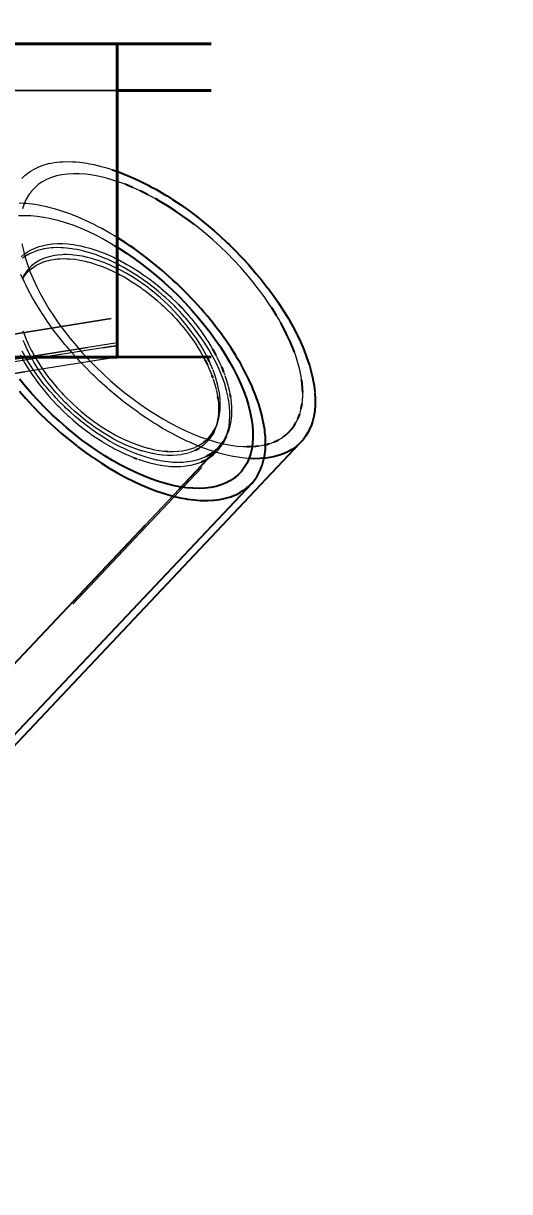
# Model space of a CAD drawing. Header units: millimetres. Extents: x -11795 to 47768, y 22971 to 65021.
# Drawn here: x 20622 to 21010, y 40889 to 41821 of the extents above; entities that cross this region are included whole.
import ezdxf

# ---------------------------------------------------------------- set-up
doc = ezdxf.new("R2010")
doc.units = ezdxf.units.MM
doc.linetypes.add('HIDDEN_50', pattern=[225, 150, -75])
for name, color, linetype, lineweight in [('DIMENSIONS', 3, 'Continuous', 18), ('PLATE_HIDDEN', 8, 'HIDDEN_50', 18), ('PLATE_VISIBLE', 7, 'Continuous', 35), ('PROFILE_HIDDEN', 9, 'HIDDEN_50', 18), ('PROFILE_VISIBLE', 4, 'Continuous', 25)]:
    doc.layers.add(name, color=color, linetype=linetype, lineweight=lineweight)
doc.styles.add('OpenSansCondensed-Light', font='OpenSansCondensed-Light.ttf')
doc.dimstyles.new('DIM_1_50', dxfattribs={"dimscale": 50, "dimtxt": 2.5, "dimasz": 2.5, "dimexe": 1.5, "dimexo": 1.5, "dimgap": 1, "dimtad": 1, "dimdec": 0, "dimzin": 12, "dimdsep": 46, "dimtxsty": 'OpenSansCondensed-Light', "dimtsz": 0.00125, "dimcen": 2.5, "dimclrd": 3, "dimclre": 3, "dimclrt": 3, "dimazin": 3, "dimtfac": 0.5, "dimtmove": 2, "dimatfit": 3})

msp = doc.modelspace()

# ---------------------------------------------------------------- linework, layer by layer
at = {"layer": 'PLATE_HIDDEN'}
for p, q in [((17223.32, 41767.51), (20696.83, 41767.51)), ((20696.83, 41767.51), (17223.32, 41767.51)), ((17223.32, 41767.51), (20696.83, 41767.51)), ((20696.83, 41767.51), (17223.32, 41767.51)), ((20696.8, 41554.85), (20696.8, 41689.85)), ((20696.8, 41689.85), (20696.8, 41554.85)), ((20696.8, 41649.85), (20696.8, 41554.85)), ((20696.8, 41649.85), (20696.8, 41554.85)), ((20696.8, 41649.85), (20696.8, 41554.85)), ((20696.8, 41649.85), (20696.8, 41554.85)), ((20696.8, 41554.85), (20696.8, 41649.85)), ((20696.8, 41554.85), (20696.8, 41649.85)), ((20696.8, 41554.85), (20696.8, 41649.85)), ((20696.8, 41554.85), (20696.8, 41649.85)), ((20696.8, 41649.85), (20696.8, 41554.85)), ((20696.8, 41649.85), (20696.8, 41554.85)), ((20696.8, 41649.85), (20696.8, 41554.85)), ((20696.8, 41649.85), (20696.8, 41554.85)), ((20696.8, 41554.85), (20696.8, 41649.85)), ((17237.98, 41035.62), (20691.92, 41585.54)), ((20691.92, 41585.54), (17686.99, 41107.11)), ((20691.92, 41585.54), (17686.99, 41107.11)), ((17686.99, 41107.11), (20691.92, 41585.54)), ((17413.79, 41043.55), (20695.03, 41565.98)), ((20695.03, 41565.98), (20472.99, 41530.63)), ((20695.37, 41563.85), (20463.46, 41526.93)), ((20463.46, 41526.93), (20695.37, 41563.85)), ((17470.16, 41554.85), (20696.8, 41554.85)), ((17506.72, 41554.85), (20711.89, 41554.85)), ((20696.8, 41554.85), (19194.81, 41554.85)), ((20696.8, 41554.85), (19194.81, 41554.85)), ((20696.8, 41554.85), (19194.81, 41554.85)), ((20696.8, 41554.85), (19196.8, 41554.85)), ((20474.76, 41519.5), (20696.8, 41554.85)), ((20696.8, 41554.85), (20474.76, 41519.5)), ((20474.76, 41519.5), (20696.8, 41554.85)), ((20474.76, 41519.5), (20696.8, 41554.85)), ((20696.8, 41554.85), (20474.76, 41519.5)), ((20474.76, 41519.5), (20696.8, 41554.85)), ((20696.8, 41554.85), (20474.76, 41519.5)), ((20696.8, 41554.85), (20562.3, 41554.85)), ((20711.89, 41554.85), (20562.3, 41554.85)), ((20621.8, 41554.85), (20771.8, 41554.85)), ((20621.8, 41554.85), (20771.8, 41554.85)), ((20771.8, 41554.85), (20621.8, 41554.85)), ((20696.8, 41554.85), (20632.15, 41554.85)), ((20696.8, 41554.85), (20632.15, 41554.85)), ((20632.15, 41554.85), (20696.8, 41554.85))]:
    msp.add_line(p, q, dxfattribs=at)
at = {"layer": 'PLATE_VISIBLE'}
for p, q in [((20696.8, 41804.85), (17238.29, 41804.85)), ((20696.8, 41804.85), (17238.29, 41804.85)), ((17238.29, 41804.85), (20696.8, 41804.85)), ((17238.32, 41804.85), (20771.8, 41804.85)), ((20771.8, 41804.85), (17238.32, 41804.85)), ((17522.25, 41804.85), (20771.8, 41804.85)), ((20771.8, 41804.85), (17522.25, 41804.85)), ((19194.81, 41804.85), (20696.8, 41804.85)), ((19194.81, 41804.85), (20696.8, 41804.85)), ((19194.81, 41804.85), (20696.8, 41804.85)), ((19194.81, 41804.85), (20696.8, 41804.85)), ((19194.81, 41804.85), (20696.8, 41804.85)), ((20696.8, 41804.85), (19194.81, 41804.85)), ((20696.8, 41804.85), (19196.8, 41804.85)), ((19196.8, 41804.85), (20696.8, 41804.85)), ((20771.8, 41804.85), (20621.8, 41804.85)), ((20621.8, 41804.85), (20771.8, 41804.85)), ((20621.8, 41804.85), (20771.8, 41804.85)), ((20771.8, 41804.85), (20621.8, 41804.85)), ((20771.8, 41804.85), (20621.8, 41804.85)), ((20621.8, 41804.85), (20771.8, 41804.85)), ((20696.8, 41804.85), (20696.8, 41649.85)), ((20696.8, 41804.85), (20696.8, 41649.85)), ((20696.8, 41804.85), (20696.8, 41649.85)), ((20696.8, 41804.85), (20696.8, 41649.85)), ((20696.8, 41649.85), (20696.8, 41804.85)), ((20696.8, 41554.85), (20696.8, 41804.85)), ((20696.8, 41804.85), (20696.8, 41554.85)), ((20696.8, 41649.85), (20696.8, 41804.85)), ((20696.8, 41649.85), (20696.8, 41804.85)), ((20696.8, 41649.85), (20696.8, 41804.85)), ((20696.8, 41689.85), (20696.8, 41804.85)), ((20696.8, 41804.85), (20696.8, 41649.85)), ((20696.8, 41804.85), (20696.8, 41649.85)), ((20696.8, 41804.85), (20696.8, 41649.85)), ((20696.8, 41804.85), (20696.8, 41649.85)), ((20696.8, 41804.85), (20696.8, 41689.85)), ((20696.8, 41649.85), (20696.8, 41804.85)), ((20696.83, 41767.51), (20771.8, 41767.51)), ((20771.8, 41767.51), (20696.83, 41767.51)), ((20696.83, 41767.51), (20771.8, 41767.51)), ((20771.8, 41767.51), (20696.83, 41767.51)), ((20591.8, 41554.85), (20696.8, 41554.85)), ((20632.15, 41554.85), (20592.36, 41554.85)), ((20632.15, 41554.85), (20592.36, 41554.85)), ((20592.36, 41554.85), (20632.15, 41554.85)), ((20771.8, 41554.85), (20621.8, 41554.85))]:
    msp.add_line(p, q, dxfattribs=at)
at = {"layer": 'PROFILE_HIDDEN'}
for p, q in [((20629.95, 41704.63), (20633.68, 41706.48)), ((20633.68, 41706.48), (20635.55, 41707.19)), ((20635.55, 41707.19), (20637.69, 41708)), ((20637.69, 41708), (20641.95, 41709.21)), ((20641.95, 41709.21), (20643.99, 41709.6)), ((20643.99, 41709.6), (20646.47, 41710.09)), ((20646.47, 41710.09), (20651.23, 41710.64)), ((20651.23, 41710.64), (20653.39, 41710.73)), ((20653.39, 41710.73), (20656.22, 41710.86)), ((20656.22, 41710.86), (20661.41, 41710.75)), ((20661.41, 41710.75), (20663.66, 41710.56)), ((20663.66, 41710.56), (20666.81, 41710.31)), ((20666.81, 41710.31), (20672.38, 41709.54)), ((20672.38, 41709.54), (20674.68, 41709.1)), ((20674.68, 41709.1), (20678.13, 41708.44)), ((20678.13, 41708.44), (20684.02, 41707.02)), ((20684.02, 41707.02), (20686.33, 41706.35)), ((20686.33, 41706.35), (20690.05, 41705.28)), ((20690.05, 41705.28), (20693.12, 41704.25)), ((20620.5, 41697.25), (20621.93, 41698.63)), ((20621.93, 41698.63), (20623.35, 41700.01)), ((20623.35, 41700.01), (20626.5, 41702.48)), ((20626.5, 41702.48), (20628.17, 41703.52)), ((20628.17, 41703.52), (20629.95, 41704.63)), ((20640.42, 41696.57), (20636.95, 41694.69)), ((20644.17, 41698.14), (20640.42, 41696.57)), ((20648.19, 41699.39), (20644.17, 41698.14)), ((20652.46, 41700.32), (20648.19, 41699.39)), ((20656.98, 41700.91), (20652.46, 41700.32)), ((20661.72, 41701.17), (20656.98, 41700.91)), ((20666.67, 41701.11), (20661.72, 41701.17)), ((20671.83, 41700.71), (20666.67, 41701.11)), ((20677.17, 41699.99), (20671.83, 41700.71)), ((20682.67, 41698.93), (20677.17, 41699.99)), ((20688.33, 41697.56), (20682.67, 41698.93)), ((20694.12, 41695.86), (20688.33, 41697.56)), ((20700.02, 41693.85), (20694.12, 41695.86)), ((20628.31, 41687.19), (20626.05, 41684.1)), ((20630.89, 41689.99), (20628.31, 41687.19)), ((20633.77, 41692.49), (20630.89, 41689.99)), ((20636.95, 41694.69), (20633.77, 41692.49)), ((20703.03, 41692.69), (20700.02, 41693.85)), ((20712.11, 41688.91), (20709.07, 41690.22)), ((20715.18, 41687.46), (20712.11, 41688.91)), ((20621.98, 41677.43), (20618.47, 41677.58)), ((20622.5, 41677.11), (20621.23, 41673.21)), ((20623.74, 41677.35), (20621.98, 41677.43)), ((20624.11, 41680.74), (20622.5, 41677.11)), ((20629.21, 41676.79), (20623.74, 41677.35)), ((20626.05, 41684.1), (20624.11, 41680.74)), ((20632.87, 41676.21), (20629.21, 41676.79)), ((20724.44, 41682.8), (20721.34, 41684.4)), ((20727.54, 41681.06), (20724.44, 41682.8)), ((20617.94, 41667.69), (20622.72, 41667.91)), ((20622.72, 41667.91), (20627.71, 41667.8)), ((20627.71, 41667.8), (20632.89, 41667.36)), ((20634.85, 41675.9), (20632.87, 41676.21)), ((20632.89, 41667.36), (20638.26, 41666.59)), ((20640.65, 41674.68), (20634.85, 41675.9)), ((20644.42, 41673.71), (20640.65, 41674.68)), ((20646.6, 41673.14), (20644.42, 41673.71)), ((20652.67, 41671.29), (20646.6, 41673.14)), ((20656.49, 41669.95), (20652.67, 41671.29)), ((20658.86, 41669.12), (20656.49, 41669.95)), ((20665.14, 41666.64), (20658.86, 41669.12)), ((20638.26, 41666.59), (20643.79, 41665.49)), ((20643.79, 41665.49), (20649.47, 41664.07)), ((20649.47, 41664.07), (20655.28, 41662.33)), ((20655.28, 41662.33), (20661.2, 41660.28)), ((20661.2, 41660.28), (20667.22, 41657.92)), ((20668.95, 41664.97), (20665.14, 41666.64)), ((20671.5, 41663.86), (20668.95, 41664.97)), ((20677.91, 41660.79), (20671.5, 41663.86)), ((20681.68, 41658.84), (20677.91, 41660.79)), ((20684.37, 41657.44), (20681.68, 41658.84)), ((20761.38, 41658.23), (20758.36, 41660.57)), ((20767.34, 41653.36), (20761.38, 41658.23)), ((20667.22, 41657.92), (20673.31, 41655.26)), ((20673.31, 41655.26), (20679.46, 41652.31)), ((20679.46, 41652.31), (20685.65, 41649.07)), ((20690.84, 41653.81), (20684.37, 41657.44)), ((20685.65, 41649.07), (20691.86, 41645.56)), ((20694.52, 41651.61), (20690.84, 41653.81)), ((20695.92, 41650.76), (20694.52, 41651.61)), ((20773.18, 41648.3), (20767.34, 41653.36)), ((20620.7, 41645.17), (20621.81, 41639.84)), ((20621.81, 41639.84), (20623.25, 41634.37)), ((20625.14, 41638.74), (20628.02, 41640.39)), ((20628.02, 41640.39), (20629.35, 41641.01)), ((20629.35, 41641.01), (20631.09, 41641.81)), ((20631.09, 41641.81), (20634.35, 41643)), ((20633.17, 41639.85), (20631.38, 41639.2)), ((20636.62, 41640.79), (20633.17, 41639.85)), ((20634.35, 41643), (20635.78, 41643.4)), ((20635.78, 41643.4), (20637.78, 41643.96)), ((20638.19, 41641.09), (20636.62, 41640.79)), ((20637.78, 41643.96), (20641.39, 41644.67)), ((20640.23, 41641.49), (20638.19, 41641.09)), ((20644.01, 41641.95), (20640.23, 41641.49)), ((20641.39, 41644.67), (20642.89, 41644.86)), ((20642.89, 41644.86), (20645.15, 41645.14)), ((20645.64, 41642.04), (20644.01, 41641.95)), ((20645.15, 41645.14), (20649.06, 41645.37)), ((20647.93, 41642.17), (20645.64, 41642.04)), ((20651.98, 41642.14), (20647.93, 41642.17)), ((20649.06, 41645.37), (20650.61, 41645.36)), ((20650.61, 41645.36), (20653.11, 41645.35)), ((20653.65, 41642.03), (20651.98, 41642.14)), ((20653.11, 41645.35), (20657.28, 41645.1)), ((20656.16, 41641.87), (20653.65, 41642.03)), ((20660.46, 41641.35), (20656.16, 41641.87)), ((20657.28, 41645.1), (20658.85, 41644.91)), ((20658.85, 41644.91), (20661.57, 41644.6)), ((20662.14, 41641.07), (20660.46, 41641.35)), ((20661.57, 41644.6), (20665.95, 41643.85)), ((20664.85, 41640.6), (20662.14, 41641.07)), ((20669.33, 41639.61), (20664.85, 41640.6)), ((20665.95, 41643.85), (20667.52, 41643.51)), ((20667.52, 41643.51), (20670.43, 41642.87)), ((20671.01, 41639.16), (20669.33, 41639.61)), ((20670.43, 41642.87), (20674.99, 41641.66)), ((20674.99, 41641.66), (20676.53, 41641.17)), ((20676.53, 41641.17), (20679.61, 41640.21)), ((20679.61, 41640.21), (20684.28, 41638.53)), ((20691.86, 41645.56), (20694.97, 41643.67)), ((20778.91, 41643.07), (20773.18, 41648.3)), ((20784.49, 41637.69), (20778.91, 41643.07)), ((20620.01, 41634.77), (20622.47, 41636.86)), ((20623.93, 41635.62), (20621.25, 41633.76)), ((20622.47, 41636.86), (20623.67, 41637.71)), ((20623.25, 41634.37), (20625.02, 41628.78)), ((20623.67, 41637.71), (20625.14, 41638.74)), ((20625.28, 41636.39), (20623.93, 41635.62)), ((20626.82, 41637.26), (20625.28, 41636.39)), ((20629.9, 41638.67), (20626.82, 41637.26)), ((20631.38, 41639.2), (20629.9, 41638.67)), ((20633.35, 41631.18), (20630.76, 41629.46)), ((20634.57, 41631.83), (20633.35, 41631.18)), ((20636.14, 41632.66), (20634.57, 41631.83)), ((20635.85, 41629.89), (20637.46, 41630.59)), ((20639.13, 41633.91), (20636.14, 41632.66)), ((20637.46, 41630.59), (20640.62, 41631.63)), ((20640.46, 41634.34), (20639.13, 41633.91)), ((20642.3, 41634.93), (20640.46, 41634.34)), ((20640.62, 41631.63), (20642.07, 41631.99)), ((20642.07, 41631.99), (20643.94, 41632.44)), ((20645.64, 41635.72), (20642.3, 41634.93)), ((20643.94, 41632.44), (20647.43, 41633)), ((20647.05, 41635.93), (20645.64, 41635.72)), ((20649.14, 41636.26), (20647.05, 41635.93)), ((20647.43, 41633), (20648.96, 41633.14)), ((20648.96, 41633.14), (20651.07, 41633.33)), ((20652.79, 41636.56), (20649.14, 41636.26)), ((20651.07, 41633.33), (20654.85, 41633.41)), ((20654.26, 41636.58), (20652.79, 41636.56)), ((20656.59, 41636.62), (20654.26, 41636.58)), ((20654.85, 41633.41), (20656.43, 41633.35)), ((20656.43, 41633.35), (20658.77, 41633.25)), ((20660.51, 41636.43), (20656.59, 41636.62)), ((20658.77, 41633.25), (20662.8, 41632.85)), ((20662, 41636.27), (20660.51, 41636.43)), ((20664.55, 41636), (20662, 41636.27)), ((20662.8, 41632.85), (20664.39, 41632.6)), ((20664.39, 41632.6), (20666.93, 41632.2)), ((20668.69, 41635.33), (20664.55, 41636)), ((20666.93, 41632.2), (20671.16, 41631.32)), ((20670.18, 41635.02), (20668.69, 41635.33)), ((20672.93, 41634.43), (20670.18, 41635.02)), ((20673.89, 41638.38), (20671.01, 41639.16)), ((20671.16, 41631.32), (20672.74, 41630.91)), ((20672.74, 41630.91), (20675.46, 41630.2)), ((20677.24, 41633.28), (20672.93, 41634.43)), ((20678.52, 41636.91), (20673.89, 41638.38)), ((20675.46, 41630.2), (20679.84, 41628.85)), ((20678.7, 41632.83), (20677.24, 41633.28)), ((20680.16, 41636.32), (20678.52, 41636.91)), ((20681.62, 41631.91), (20678.7, 41632.83)), ((20683.19, 41635.22), (20680.16, 41636.32)), ((20686.05, 41630.31), (20681.62, 41631.91)), ((20687.91, 41633.31), (20683.19, 41635.22)), ((20684.28, 41638.53), (20685.77, 41637.93)), ((20685.77, 41637.93), (20688.99, 41636.62)), ((20687.46, 41629.73), (20686.05, 41630.31)), ((20689.49, 41632.6), (20687.91, 41633.31)), ((20688.99, 41636.62), (20693.73, 41634.5)), ((20692.65, 41631.18), (20689.49, 41632.6)), ((20697.4, 41628.83), (20692.65, 41631.18)), ((20693.73, 41634.5), (20695.15, 41633.8)), ((20695.15, 41633.8), (20698.47, 41632.17)), ((20698.47, 41632.17), (20703.22, 41629.63)), ((20789.91, 41632.16), (20784.49, 41637.69)), ((20795.16, 41626.52), (20789.91, 41632.16)), ((20624.25, 41623.03), (20622.54, 41620.48)), ((20622.7, 41619.57), (20624.63, 41621.95)), ((20625.18, 41624.15), (20624.25, 41623.03)), ((20624.63, 41621.95), (20625.69, 41623.01)), ((20625.02, 41628.78), (20627.12, 41623.07)), ((20626.2, 41625.39), (20625.18, 41624.15)), ((20625.69, 41623.01), (20626.78, 41624.12)), ((20628.37, 41627.53), (20626.2, 41625.39)), ((20626.78, 41624.12), (20629.15, 41626.07)), ((20627.12, 41623.07), (20629.54, 41617.27)), ((20629.46, 41628.41), (20628.37, 41627.53)), ((20629.15, 41626.07), (20630.36, 41626.89)), ((20630.76, 41629.46), (20629.46, 41628.41)), ((20630.36, 41626.89), (20631.72, 41627.8)), ((20631.72, 41627.8), (20634.5, 41629.31)), ((20634.5, 41629.31), (20635.85, 41629.89)), ((20679.84, 41628.85), (20681.39, 41628.29)), ((20681.39, 41628.29), (20684.26, 41627.27)), ((20684.26, 41627.27), (20688.73, 41625.46)), ((20690.51, 41628.48), (20687.46, 41629.73)), ((20688.73, 41625.46), (20690.22, 41624.79)), ((20690.22, 41624.79), (20693.21, 41623.44)), ((20695, 41626.43), (20690.51, 41628.48)), ((20693.21, 41623.44), (20697.71, 41621.2)), ((20696.34, 41625.76), (20695, 41626.43)), ((20699.5, 41624.18), (20696.34, 41625.76)), ((20698.9, 41628.02), (20697.4, 41628.83)), ((20697.71, 41621.2), (20699.13, 41620.43)), ((20702.14, 41626.28), (20698.9, 41628.02)), ((20704, 41621.72), (20699.5, 41624.18)), ((20706.88, 41623.52), (20702.14, 41626.28)), ((20703.22, 41629.63), (20704.56, 41628.85)), ((20705.25, 41620.97), (20704, 41621.72)), ((20704.56, 41628.85), (20707.96, 41626.88)), ((20708.47, 41619.06), (20705.25, 41620.97)), ((20708.29, 41622.64), (20706.88, 41623.52)), ((20707.96, 41626.88), (20712.66, 41623.95)), ((20711.58, 41620.58), (20708.29, 41622.64)), ((20712.66, 41623.95), (20713.91, 41623.12)), ((20713.91, 41623.12), (20717.33, 41620.83)), ((20717.33, 41620.83), (20721.94, 41617.54)), ((20800.22, 41620.77), (20795.16, 41626.52)), ((20805.07, 41614.94), (20800.22, 41620.77)), ((20622.66, 41614.6), (20619.89, 41620.71)), ((20621.01, 41617), (20621.87, 41618.31)), ((20622.54, 41620.48), (20621.78, 41619.08)), ((20621.87, 41618.31), (20622.7, 41619.57)), ((20623.74, 41612.44), (20622.66, 41614.6)), ((20625.74, 41608.42), (20623.74, 41612.44)), ((20629.54, 41617.27), (20632.26, 41611.39)), ((20699.13, 41620.43), (20702.21, 41618.76)), ((20702.21, 41618.76), (20706.69, 41616.13)), ((20706.69, 41616.13), (20708.02, 41615.28)), ((20708.02, 41615.28), (20711.14, 41613.3)), ((20712.92, 41616.21), (20708.47, 41619.06)), ((20711.14, 41613.3), (20715.55, 41610.29)), ((20716.25, 41617.46), (20711.58, 41620.58)), ((20714.08, 41615.42), (20712.92, 41616.21)), ((20717.32, 41613.19), (20714.08, 41615.42)), ((20717.55, 41616.52), (20716.25, 41617.46)), ((20721.66, 41609.99), (20717.32, 41613.19)), ((20720.86, 41614.15), (20717.55, 41616.52)), ((20725.4, 41610.69), (20720.86, 41614.15)), ((20721.94, 41617.54), (20723.08, 41616.68)), ((20723.08, 41616.68), (20726.49, 41614.09)), ((20726.49, 41614.09), (20730.95, 41610.47)), ((20809.69, 41609.04), (20805.07, 41614.94)), ((20629.12, 41602.2), (20625.74, 41608.42)), ((20630.34, 41600.12), (20629.12, 41602.2)), ((20632.26, 41611.39), (20635.29, 41605.46)), ((20635.29, 41605.46), (20638.62, 41599.48)), ((20715.55, 41610.29), (20716.77, 41609.4)), ((20716.77, 41609.4), (20719.89, 41607.11)), ((20719.89, 41607.11), (20724.17, 41603.77)), ((20722.71, 41609.17), (20721.66, 41609.99)), ((20725.93, 41606.64), (20722.71, 41609.17)), ((20724.17, 41603.77), (20725.27, 41602.85)), ((20725.27, 41602.85), (20728.36, 41600.28)), ((20726.59, 41609.72), (20725.4, 41610.69)), ((20730.11, 41603.13), (20725.93, 41606.64)), ((20729.86, 41607.07), (20726.59, 41609.72)), ((20734.23, 41603.3), (20729.86, 41607.07)), ((20731.04, 41602.3), (20730.11, 41603.13)), ((20730.95, 41610.47), (20731.97, 41609.59)), ((20734.19, 41599.48), (20731.04, 41602.3)), ((20731.97, 41609.59), (20735.33, 41606.71)), ((20735.3, 41602.32), (20734.23, 41603.3)), ((20738.5, 41599.4), (20735.3, 41602.32)), ((20735.33, 41606.71), (20739.6, 41602.82)), ((20739.6, 41602.82), (20740.5, 41601.95)), ((20814.09, 41603.09), (20809.69, 41609.04)), ((20818.23, 41597.1), (20814.09, 41603.09)), ((20632.79, 41595.95), (20630.34, 41600.12)), ((20636.73, 41589.69), (20632.79, 41595.95)), ((20638.62, 41599.48), (20642.23, 41593.48)), ((20642.23, 41593.48), (20646.11, 41587.48)), ((20728.36, 41600.28), (20732.46, 41596.65)), ((20732.46, 41596.65), (20733.43, 41595.72)), ((20733.43, 41595.72), (20736.44, 41592.89)), ((20738.17, 41595.71), (20734.19, 41599.48)), ((20736.44, 41592.89), (20740.3, 41589.01)), ((20738.98, 41594.89), (20738.17, 41595.71)), ((20742.65, 41595.37), (20738.5, 41599.4)), ((20742.01, 41591.82), (20738.98, 41594.89)), ((20740.5, 41601.95), (20743.76, 41598.8)), ((20743.59, 41594.41), (20742.65, 41595.37)), ((20746.67, 41591.23), (20743.59, 41594.41)), ((20743.76, 41598.8), (20745.77, 41596.73)), ((20748.18, 41594.24), (20748.57, 41593.82)), ((20748.57, 41593.82), (20751.68, 41590.43)), ((20820.17, 41594.1), (20818.23, 41597.1)), ((20638.06, 41587.71), (20636.73, 41589.69)), ((20640.94, 41583.44), (20638.06, 41587.71)), ((20646.11, 41587.48), (20650.26, 41581.5)), ((20740.3, 41589.01), (20741.15, 41588.1)), ((20741.15, 41588.1), (20744.03, 41585.02)), ((20745.73, 41587.82), (20742.01, 41591.82)), ((20744.03, 41585.02), (20747.61, 41580.94)), ((20746.41, 41587.04), (20745.73, 41587.82)), ((20749.29, 41583.74), (20746.41, 41587.04)), ((20750.55, 41586.99), (20746.67, 41591.23)), ((20752.7, 41579.57), (20749.29, 41583.74)), ((20751.36, 41586.05), (20750.55, 41586.99)), ((20754.29, 41582.66), (20751.36, 41586.05)), ((20751.68, 41590.43), (20755.42, 41586.1)), ((20755.42, 41586.1), (20756.08, 41585.29)), ((20756.08, 41585.29), (20759, 41581.7)), ((20825.72, 41585.1), (20823.92, 41588.1)), ((20827.39, 41582.11), (20825.72, 41585.1)), ((20621.52, 41575.85), (20622.39, 41573.31)), ((20645.4, 41577.21), (20640.94, 41583.44)), ((20646.81, 41575.36), (20645.4, 41577.21)), ((20650.1, 41571.03), (20646.81, 41575.36)), ((20650.26, 41581.5), (20654.65, 41575.54)), ((20654.65, 41575.54), (20659.28, 41569.64)), ((20747.61, 41580.94), (20748.33, 41580.07)), ((20748.33, 41580.07), (20751.03, 41576.79)), ((20751.03, 41576.79), (20754.29, 41572.56)), ((20753.27, 41578.83), (20752.7, 41579.57)), ((20755.94, 41575.34), (20753.27, 41578.83)), ((20757.86, 41578.25), (20754.29, 41582.66)), ((20759, 41571.05), (20755.94, 41575.34)), ((20758.54, 41577.36), (20757.86, 41578.25)), ((20761.26, 41573.78), (20758.54, 41577.36)), ((20759, 41581.7), (20762.42, 41577.23)), ((20762.42, 41577.23), (20762.96, 41576.47)), ((20762.96, 41576.47), (20765.65, 41572.7)), ((20622.88, 41565.35), (20621.79, 41568.08)), ((20622.39, 41573.31), (20624.08, 41569)), ((20624.82, 41561.01), (20622.88, 41565.35)), ((20624.08, 41569), (20624.83, 41567.33)), ((20624.83, 41567.33), (20626.01, 41564.66)), ((20655.04, 41564.9), (20650.1, 41571.03)), ((20656.5, 41563.18), (20655.04, 41564.9)), ((20659.28, 41569.64), (20664.13, 41563.81)), ((20754.29, 41572.56), (20754.88, 41571.73)), ((20754.88, 41571.73), (20757.37, 41568.28)), ((20757.37, 41568.28), (20760.26, 41563.96)), ((20759.45, 41570.37), (20759, 41571.05)), ((20761.87, 41566.73), (20759.45, 41570.37)), ((20764.49, 41569.25), (20761.26, 41573.78)), ((20764.55, 41562.38), (20761.87, 41566.73)), ((20765.04, 41568.42), (20764.49, 41569.25)), ((20767.52, 41564.69), (20765.04, 41568.42)), ((20765.65, 41572.7), (20768.7, 41568.14)), ((20768.7, 41568.14), (20769.13, 41567.45)), ((20769.13, 41567.45), (20771.55, 41563.55)), ((20619.37, 41556.52), (20621.9, 41551.91)), ((20621.83, 41557.8), (20620.9, 41559.49)), ((20623.44, 41554.88), (20621.83, 41557.8)), ((20625.59, 41559.48), (20624.82, 41561.01)), ((20626.99, 41556.65), (20625.59, 41559.48)), ((20626.01, 41564.66), (20628.16, 41560.3)), ((20629.38, 41552.28), (20626.99, 41556.65)), ((20628.16, 41560.3), (20629.03, 41558.69)), ((20629.03, 41558.69), (20630.52, 41555.93)), ((20630.52, 41555.93), (20633.1, 41551.57)), ((20660.19, 41558.85), (20656.5, 41563.18)), ((20665.53, 41552.89), (20660.19, 41558.85)), ((20664.13, 41563.81), (20669.18, 41558.06)), ((20669.18, 41558.06), (20674.43, 41552.42)), ((20760.26, 41563.96), (20760.73, 41563.19)), ((20760.73, 41563.19), (20762.95, 41559.6)), ((20762.95, 41559.6), (20765.44, 41555.24)), ((20764.9, 41561.76), (20764.55, 41562.38)), ((20767.02, 41558.01), (20764.9, 41561.76)), ((20768.15, 41555.83), (20767.02, 41558.01)), ((20770.36, 41560.09), (20767.52, 41564.69)), ((20770.8, 41559.33), (20770.36, 41560.09)), ((20772.99, 41555.49), (20770.8, 41559.33)), ((20771.55, 41563.55), (20772.87, 41561.25)), ((20775.57, 41556.33), (20776.62, 41554.33)), ((20839.32, 41555.81), (20838.27, 41558.66)), ((20841.09, 41550.21), (20839.32, 41555.81)), ((20621.9, 41551.91), (20622.81, 41550.38)), ((20622.81, 41550.38), (20624.64, 41547.31)), ((20626.19, 41550.28), (20623.44, 41554.88)), ((20624.64, 41547.31), (20627.57, 41542.73)), ((20627.22, 41548.68), (20626.19, 41550.28)), ((20629.14, 41545.7), (20627.22, 41548.68)), ((20630.24, 41550.83), (20629.38, 41552.28)), ((20631.97, 41547.92), (20630.24, 41550.83)), ((20634.77, 41543.58), (20631.97, 41547.92)), ((20633.1, 41551.57), (20634.07, 41550.05)), ((20634.07, 41550.05), (20635.87, 41547.23)), ((20635.87, 41547.23), (20638.84, 41542.92)), ((20667.01, 41551.33), (20665.53, 41552.89)), ((20671.07, 41547.04), (20667.01, 41551.33)), ((20676.77, 41541.32), (20671.07, 41547.04)), ((20674.43, 41552.42), (20679.85, 41546.9)), ((20679.85, 41546.9), (20685.43, 41541.51)), ((20765.44, 41555.24), (20765.8, 41554.55)), ((20765.8, 41554.55), (20766.76, 41552.71)), ((20768.75, 41548.7), (20769.78, 41546.52)), ((20769.78, 41546.52), (20770.04, 41545.91)), ((20771.32, 41549.29), (20770.42, 41551.2)), ((20773.13, 41544.97), (20771.32, 41549.29)), ((20775.41, 41550.88), (20772.99, 41555.49)), ((20775.74, 41550.19), (20775.41, 41550.88)), ((20777.62, 41546.28), (20775.74, 41550.19)), ((20776.62, 41554.33), (20778.84, 41549.73)), ((20779.59, 41541.7), (20777.62, 41546.28)), ((20778.84, 41549.73), (20779.07, 41549.2)), ((20779.07, 41549.2), (20779.95, 41547.18)), ((20842.53, 41544.74), (20841.09, 41550.21)), ((20627.57, 41542.73), (20628.57, 41541.29)), ((20628.57, 41541.29), (20630.71, 41538.18)), ((20632.28, 41541.15), (20629.14, 41545.7)), ((20630.71, 41538.18), (20634.02, 41533.68)), ((20633.38, 41539.66), (20632.28, 41541.15)), ((20635.6, 41536.66), (20633.38, 41539.66)), ((20635.71, 41542.22), (20634.77, 41543.58)), ((20637.75, 41539.28), (20635.71, 41542.22)), ((20640.92, 41535.02), (20637.75, 41539.28)), ((20638.84, 41542.92), (20639.89, 41541.5)), ((20639.89, 41541.5), (20641.99, 41538.66)), ((20641.99, 41538.66), (20645.32, 41534.46)), ((20678.24, 41539.93), (20676.77, 41541.32)), ((20682.63, 41535.75), (20678.24, 41539.93)), ((20685.43, 41541.51), (20691.16, 41536.28)), ((20770.04, 41545.91), (20771.62, 41542.19)), ((20771.62, 41542.19), (20772.42, 41540.05)), ((20774.71, 41540.68), (20773.29, 41544.51)), ((20773.39, 41537.38), (20774.58, 41533.66)), ((20776.05, 41536.45), (20774.71, 41540.68)), ((20779.82, 41541.1), (20779.59, 41541.7)), ((20781.34, 41537.17), (20779.82, 41541.1)), ((20782.85, 41532.68), (20781.34, 41537.17)), ((20781.71, 41542.89), (20782.59, 41540.62)), ((20782.74, 41540.17), (20784.11, 41536.12)), ((20843.64, 41539.42), (20842.53, 41544.74)), ((20844.02, 41536.83), (20843.64, 41539.42)), ((20634.02, 41533.68), (20635.07, 41532.35)), ((20635.07, 41532.35), (20637.51, 41529.24)), ((20639.1, 41532.22), (20635.6, 41536.66)), ((20637.51, 41529.24), (20641.16, 41524.87)), ((20640.26, 41530.84), (20639.1, 41532.22)), ((20642.76, 41527.85), (20640.26, 41530.84)), ((20641.92, 41533.77), (20640.92, 41535.02)), ((20644.26, 41530.83), (20641.92, 41533.77)), ((20646.58, 41523.57), (20642.76, 41527.85)), ((20647.77, 41526.71), (20644.26, 41530.83)), ((20645.32, 41534.46), (20646.42, 41533.16)), ((20646.42, 41533.16), (20648.81, 41530.33)), ((20648.81, 41530.33), (20652.45, 41526.29)), ((20688.63, 41530.32), (20682.63, 41535.75)), ((20690.06, 41529.1), (20688.63, 41530.32)), ((20694.75, 41525.08), (20690.06, 41529.1)), ((20691.16, 41536.28), (20697.01, 41531.22)), ((20697.01, 41531.22), (20702.96, 41526.35)), ((20774.58, 41533.66), (20775.71, 41529.49)), ((20775.8, 41529.06), (20776.59, 41525.4)), ((20777.15, 41532.29), (20776.15, 41536.08)), ((20778.01, 41528.2), (20777.15, 41532.29)), ((20778.62, 41524.21), (20778.06, 41527.92)), ((20783, 41532.16), (20782.85, 41532.68)), ((20784.12, 41528.25), (20783, 41532.16)), ((20784.11, 41536.12), (20785.4, 41531.69)), ((20785.14, 41523.9), (20784.12, 41528.25)), ((20785.48, 41531.33), (20786.44, 41527.34)), ((20641.16, 41524.87), (20642.24, 41523.65)), ((20642.24, 41523.65), (20644.97, 41520.58)), ((20644.97, 41520.58), (20648.93, 41516.39)), ((20647.77, 41522.31), (20646.58, 41523.57)), ((20648.79, 41525.58), (20647.77, 41526.71)), ((20650.54, 41519.38), (20647.77, 41522.31)), ((20651.42, 41522.68), (20648.79, 41525.58)), ((20654.64, 41515.31), (20650.54, 41519.38)), ((20655.22, 41518.74), (20651.42, 41522.68)), ((20652.45, 41526.29), (20653.57, 41525.12)), ((20653.57, 41525.12), (20656.23, 41522.35)), ((20656.25, 41517.74), (20655.22, 41518.74)), ((20656.23, 41522.35), (20660.14, 41518.52)), ((20660.14, 41518.52), (20661.27, 41517.47)), ((20700.97, 41520.01), (20694.75, 41525.08)), ((20702.34, 41518.96), (20700.97, 41520.01)), ((20707.28, 41515.15), (20702.34, 41518.96)), ((20702.96, 41526.35), (20709.01, 41521.68)), ((20709.01, 41521.68), (20715.12, 41517.22)), ((20776.59, 41525.4), (20776.91, 41523.4)), ((20777.26, 41521.05), (20777.61, 41517.5)), ((20778.99, 41520.32), (20778.62, 41524.21)), ((20779.1, 41516.55), (20778.99, 41520.12)), ((20785.92, 41519.63), (20785.22, 41523.47)), ((20786.46, 41515.46), (20785.92, 41519.63)), ((20786.44, 41527.34), (20786.83, 41525.2)), ((20787.27, 41522.79), (20787.78, 41518.89)), ((20787.78, 41518.89), (20788.08, 41514.83)), ((20844.36, 41517.69), (20844.66, 41519.88)), ((20844.66, 41519.88), (20844.92, 41524.47)), ((20844.92, 41524.47), (20844.87, 41526.87)), ((20648.93, 41516.39), (20650.02, 41515.3)), ((20650.02, 41515.3), (20653.02, 41512.31)), ((20653.02, 41512.31), (20657.23, 41508.34)), ((20655.83, 41514.18), (20654.64, 41515.31)), ((20658.86, 41511.35), (20655.83, 41514.18)), ((20659.14, 41514.92), (20656.25, 41517.74)), ((20663.18, 41507.52), (20658.86, 41511.35)), ((20663.18, 41511.22), (20659.14, 41514.92)), ((20661.27, 41517.47), (20664.17, 41514.8)), ((20664.2, 41510.35), (20663.18, 41511.22)), ((20664.17, 41514.8), (20668.3, 41511.23)), ((20667.33, 41507.66), (20664.2, 41510.35)), ((20668.3, 41511.23), (20669.42, 41510.32)), ((20669.42, 41510.32), (20672.53, 41507.79)), ((20713.66, 41510.51), (20707.28, 41515.15)), ((20714.95, 41509.63), (20713.66, 41510.51)), ((20720.09, 41506.09), (20714.95, 41509.63)), ((20715.12, 41517.22), (20721.29, 41512.99)), ((20721.29, 41512.99), (20727.48, 41508.99)), ((20727.48, 41508.99), (20733.7, 41505.26)), ((20777.64, 41510.06), (20777.27, 41506.54)), ((20777.61, 41517.5), (20777.75, 41513.71)), ((20777.74, 41513.46), (20777.64, 41510.06)), ((20777.94, 41506.05), (20778.58, 41509.41)), ((20778.58, 41509.41), (20778.95, 41512.79)), ((20778.96, 41512.91), (20779.1, 41516.55)), ((20786.74, 41511.4), (20786.48, 41515.12)), ((20786.77, 41507.47), (20786.74, 41511.4)), ((20788.12, 41510.88), (20787.92, 41507.07)), ((20788.08, 41514.63), (20788.12, 41510.88)), ((20842.48, 41509.42), (20843.12, 41511.37)), ((20843.12, 41511.37), (20843.59, 41513.44)), ((20657.23, 41508.34), (20658.31, 41507.38)), ((20658.31, 41507.38), (20661.55, 41504.5)), ((20661.55, 41504.5), (20665.96, 41500.81)), ((20664.36, 41506.53), (20663.18, 41507.52)), ((20667.6, 41503.83), (20664.36, 41506.53)), ((20665.96, 41500.81), (20667.02, 41499.98)), ((20667.02, 41499.98), (20670.47, 41497.26)), ((20671.56, 41504.24), (20667.33, 41507.66)), ((20672.11, 41500.29), (20667.6, 41503.83)), ((20672.55, 41503.5), (20671.56, 41504.24)), ((20673.26, 41499.45), (20672.11, 41500.29)), ((20672.53, 41507.79), (20676.84, 41504.52)), ((20675.88, 41500.98), (20672.55, 41503.5)), ((20680.25, 41497.89), (20675.88, 41500.98)), ((20676.84, 41504.52), (20677.91, 41503.75)), ((20677.91, 41503.75), (20681.21, 41501.4)), ((20681.21, 41501.4), (20685.63, 41498.47)), ((20726.56, 41501.92), (20720.09, 41506.09)), ((20727.75, 41501.2), (20726.56, 41501.92)), ((20733.04, 41497.99), (20727.75, 41501.2)), ((20733.7, 41505.26), (20739.91, 41501.78)), ((20739.91, 41501.78), (20746.09, 41498.58)), ((20774.57, 41497), (20775.94, 41499.84)), ((20775.77, 41499.86), (20774.7, 41496.93)), ((20776.66, 41503.17), (20775.8, 41499.96)), ((20775.94, 41499.84), (20777.06, 41502.86)), ((20777.24, 41506.36), (20776.66, 41503.17)), ((20777.06, 41502.86), (20777.93, 41506)), ((20785.36, 41496.49), (20786.04, 41499.82)), ((20786.74, 41499.83), (20785.81, 41496.53)), ((20786.08, 41500), (20786.55, 41503.66)), ((20786.55, 41503.66), (20786.75, 41507.21)), ((20787.46, 41503.4), (20786.76, 41499.88)), ((20787.9, 41506.95), (20787.46, 41503.4)), ((20839.26, 41502.16), (20840.23, 41503.84)), ((20840.23, 41503.84), (20841.04, 41505.66)), ((20670.47, 41497.26), (20675.05, 41493.88)), ((20676.69, 41496.92), (20673.26, 41499.45)), ((20675.05, 41493.88), (20676.05, 41493.18)), ((20676.05, 41493.18), (20679.69, 41490.66)), ((20681.33, 41493.71), (20676.69, 41496.92)), ((20679.69, 41490.66), (20684.37, 41487.63)), ((20681.19, 41497.27), (20680.25, 41497.89)), ((20684.68, 41494.97), (20681.19, 41497.27)), ((20682.43, 41493.01), (20681.33, 41493.71)), ((20686.02, 41490.69), (20682.43, 41493.01)), ((20689.15, 41492.23), (20684.68, 41494.97)), ((20685.63, 41498.47), (20686.65, 41497.84)), ((20690.74, 41487.85), (20686.02, 41490.69)), ((20686.65, 41497.84), (20690.1, 41495.71)), ((20690.02, 41491.74), (20689.15, 41492.23)), ((20693.64, 41489.69), (20690.02, 41491.74)), ((20690.1, 41495.71), (20694.58, 41493.15)), ((20694.58, 41493.15), (20695.53, 41492.66)), ((20695.53, 41492.66), (20699.08, 41490.8)), ((20699.08, 41490.8), (20703.58, 41488.64)), ((20739.52, 41494.33), (20733.04, 41497.99)), ((20740.59, 41493.76), (20739.52, 41494.33)), ((20745.97, 41490.94), (20740.59, 41493.76)), ((20752.39, 41487.83), (20745.97, 41490.94)), ((20746.09, 41498.58), (20752.23, 41495.67)), ((20752.23, 41495.67), (20758.32, 41493.05)), ((20758.32, 41493.05), (20764.32, 41490.73)), ((20764.32, 41490.73), (20770.22, 41488.72)), ((20771.78, 41491.39), (20769.97, 41488.92)), ((20772.55, 41492.71), (20771.78, 41491.39)), ((20773.78, 41495.7), (20774.57, 41497)), ((20774.7, 41496.93), (20774.03, 41495.5)), ((20783.77, 41491.5), (20784.36, 41493.03)), ((20784.62, 41493.34), (20783.9, 41491.84)), ((20784.4, 41493.14), (20785.36, 41496.49)), ((20785.81, 41496.53), (20784.62, 41493.34)), ((20827.39, 41489.9), (20828.98, 41490.99)), ((20684.37, 41487.63), (20685.32, 41487.06)), ((20685.32, 41487.06), (20689.09, 41484.78)), ((20689.09, 41484.78), (20693.83, 41482.13)), ((20691.77, 41487.27), (20690.74, 41487.85)), ((20695.49, 41485.2), (20691.77, 41487.27)), ((20698.14, 41487.36), (20693.64, 41489.69)), ((20693.83, 41482.13), (20694.7, 41481.68)), ((20694.7, 41481.68), (20698.58, 41479.68)), ((20700.23, 41482.77), (20695.49, 41485.2)), ((20698.93, 41486.98), (20698.14, 41487.36)), ((20702.64, 41485.23), (20698.93, 41486.98)), ((20701.18, 41482.32), (20700.23, 41482.77)), ((20704.98, 41480.54), (20701.18, 41482.32)), ((20707.11, 41483.31), (20702.64, 41485.23)), ((20703.58, 41488.64), (20704.44, 41488.27)), ((20704.44, 41488.27), (20708.06, 41486.71)), ((20707.82, 41483.04), (20707.11, 41483.31)), ((20711.56, 41481.62), (20707.82, 41483.04)), ((20708.06, 41486.71), (20712.51, 41484.99)), ((20715.96, 41480.15), (20711.56, 41481.62)), ((20712.51, 41484.99), (20713.28, 41484.73)), ((20713.28, 41484.73), (20716.91, 41483.5)), ((20716.91, 41483.5), (20721.26, 41482.24)), ((20721.26, 41482.24), (20721.93, 41482.08)), ((20721.93, 41482.08), (20725.53, 41481.22)), ((20725.53, 41481.22), (20729.72, 41480.43)), ((20753.35, 41487.41), (20752.39, 41487.83)), ((20752.67, 41480.85), (20755.64, 41481.67)), ((20758.75, 41485.02), (20753.35, 41487.41)), ((20755.64, 41481.67), (20758.72, 41482.81)), ((20765.04, 41482.5), (20758.75, 41485.02)), ((20758.93, 41482.91), (20761.61, 41484.18)), ((20761.61, 41484.18), (20764.31, 41485.78)), ((20763.2, 41482.74), (20761.91, 41481.96)), ((20765.67, 41484.58), (20763.2, 41482.74)), ((20764.44, 41485.87), (20765.62, 41486.74)), ((20765.87, 41482.21), (20765.04, 41482.5)), ((20767.93, 41486.65), (20765.71, 41484.62)), ((20771.24, 41480.29), (20765.87, 41482.21)), ((20769.97, 41488.92), (20767.93, 41486.65)), ((20770.22, 41488.72), (20776.01, 41487.02)), ((20775.99, 41479.15), (20778.13, 41481.56)), ((20776.01, 41487.02), (20781.67, 41485.65)), ((20778.13, 41481.56), (20780.05, 41484.17)), ((20780.05, 41484.17), (20780.88, 41485.55)), ((20781.67, 41485.65), (20787.17, 41484.6)), ((20787.17, 41484.6), (20792.51, 41483.87)), ((20792.51, 41483.87), (20797.67, 41483.47)), ((20797.67, 41483.47), (20800.15, 41483.44)), ((20809.63, 41483.97), (20811.88, 41484.27)), ((20811.88, 41484.27), (20814.02, 41484.73)), ((20818.16, 41485.82), (20820.17, 41486.44)), ((20820.17, 41486.44), (20822.05, 41487.22)), ((20825.66, 41488.95), (20827.39, 41489.9)), ((18961.56, 39558.53), (20775.99, 41479.15)), ((20698.58, 41479.68), (20703.33, 41477.44)), ((20703.33, 41477.44), (20704.12, 41477.1)), ((20704.12, 41477.1), (20708.06, 41475.41)), ((20709.7, 41478.52), (20704.98, 41480.54)), ((20708.06, 41475.41), (20710.41, 41474.51)), ((20710.56, 41478.19), (20709.7, 41478.52)), ((20714.4, 41476.73), (20710.56, 41478.19)), ((20713.45, 41473.37), (20717.4, 41472.03)), ((20719.04, 41475.17), (20714.4, 41476.73)), ((20716.57, 41479.98), (20715.96, 41480.15)), ((20720.3, 41478.91), (20716.57, 41479.98)), ((20717.4, 41472.03), (20722, 41470.68)), ((20719.81, 41474.94), (20719.04, 41475.17)), ((20723.63, 41473.83), (20719.81, 41474.94)), ((20724.57, 41477.91), (20720.3, 41478.91)), ((20728.15, 41472.73), (20723.63, 41473.83)), ((20725.09, 41477.82), (20724.57, 41477.91)), ((20728.75, 41477.15), (20725.09, 41477.82)), ((20728.82, 41472.6), (20728.15, 41472.73)), ((20732.84, 41476.62), (20728.75, 41477.15)), ((20732.59, 41471.87), (20728.82, 41472.6)), ((20729.72, 41480.43), (20730.3, 41480.35)), ((20730.3, 41480.35), (20733.82, 41479.88)), ((20736.93, 41471.25), (20732.59, 41471.87)), ((20736.81, 41476.34), (20733.26, 41476.6)), ((20733.82, 41479.88), (20735.81, 41479.73)), ((20740.66, 41476.3), (20736.81, 41476.34)), ((20738.27, 41479.57), (20741.66, 41479.51)), ((20744.37, 41476.51), (20740.99, 41476.32)), ((20741.66, 41479.51), (20745.39, 41479.69)), ((20747.94, 41476.95), (20744.37, 41476.51)), ((20745.76, 41479.73), (20748.97, 41480.11)), ((20751.35, 41477.64), (20748.18, 41477)), ((20748.97, 41480.11), (20752.39, 41480.77)), ((20754.59, 41478.56), (20751.35, 41477.64)), ((20756.77, 41471.78), (20753.45, 41471.25)), ((20757.65, 41479.73), (20754.75, 41478.63)), ((20760.29, 41472.62), (20756.77, 41471.78)), ((20759.09, 41480.42), (20757.65, 41479.73)), ((20763.64, 41473.69), (20760.57, 41472.71)), ((20766.8, 41474.99), (20763.64, 41473.69)), ((20768.39, 41475.81), (20767, 41475.1)), ((20769.69, 41474.14), (20771.04, 41474.99)), ((20771.04, 41474.99), (20773.62, 41476.96)), ((20777.33, 41478.39), (20771.24, 41480.29)), ((20773.66, 41477), (20775.99, 41479.15)), ((20778.02, 41478.21), (20777.33, 41478.39)), ((20783.29, 41476.81), (20778.02, 41478.21)), ((20789.11, 41475.56), (20783.29, 41476.81)), ((20789.68, 41475.46), (20789.11, 41475.56)), ((20794.77, 41474.62), (20789.68, 41475.46)), ((20800.26, 41474.02), (20794.77, 41474.62)), ((20803.13, 41473.87), (20800.7, 41473.99)), ((20722, 41470.68), (20722.6, 41470.53)), ((20722.6, 41470.53), (20726.52, 41469.57)), ((20726.52, 41469.57), (20730.96, 41468.7)), ((20730.96, 41468.7), (20731.47, 41468.62)), ((20731.47, 41468.62), (20735.31, 41468.06)), ((20735.31, 41468.06), (20739.55, 41467.67)), ((20737.49, 41471.2), (20736.93, 41471.25)), ((20741.16, 41470.87), (20737.49, 41471.2)), ((20739.96, 41467.66), (20743.67, 41467.52)), ((20745.27, 41470.73), (20741.16, 41470.87)), ((20743.67, 41467.52), (20747.66, 41467.62)), ((20749.25, 41470.84), (20745.73, 41470.75)), ((20747.98, 41467.64), (20751.5, 41467.95)), ((20753.08, 41471.19), (20749.25, 41470.84)), ((20751.5, 41467.95), (20755.2, 41468.53)), ((20755.43, 41468.59), (20758.73, 41469.35)), ((20758.73, 41469.35), (20762.09, 41470.41)), ((20762.25, 41470.48), (20763.76, 41471.09)), ((20719.18, 41420.8), (20746.61, 41449.83))]:
    msp.add_line(p, q, dxfattribs=at)
at = {"layer": 'PROFILE_VISIBLE'}
for p, q in [((20693.12, 41704.25), (20696.19, 41703.22)), ((20696.19, 41703.22), (20698.48, 41702.36)), ((20698.48, 41702.36), (20702.43, 41700.86)), ((20702.43, 41700.86), (20708.76, 41698.19)), ((20708.76, 41698.19), (20711, 41697.16)), ((20711, 41697.16), (20715.16, 41695.23)), ((20706.03, 41691.53), (20703.03, 41692.69)), ((20709.07, 41690.22), (20706.03, 41691.53)), ((20715.16, 41695.23), (20721.6, 41691.98)), ((20718.25, 41686), (20715.18, 41687.46)), ((20721.34, 41684.4), (20718.25, 41686)), ((20721.6, 41691.98), (20723.75, 41690.81)), ((20723.75, 41690.81), (20728.07, 41688.46)), ((20728.07, 41688.46), (20734.55, 41684.66)), ((20730.65, 41679.33), (20727.54, 41681.06)), ((20736.86, 41675.59), (20730.65, 41679.33)), ((20734.55, 41684.66), (20736.6, 41683.38)), ((20736.6, 41683.38), (20741.02, 41680.61)), ((20741.02, 41680.61), (20747.47, 41676.31)), ((20743.06, 41671.6), (20736.86, 41675.59)), ((20749.22, 41667.37), (20743.06, 41671.6)), ((20747.47, 41676.31), (20749.39, 41674.95)), ((20755.34, 41662.91), (20749.22, 41667.37)), ((20749.39, 41674.95), (20753.88, 41671.78)), ((20753.88, 41671.78), (20760.23, 41667.03)), ((20758.36, 41660.57), (20755.34, 41662.91)), ((20760.23, 41667.03), (20762, 41665.62)), ((20762, 41665.62), (20766.49, 41662.06)), ((20766.49, 41662.06), (20772.67, 41656.91)), ((20697.32, 41649.92), (20695.92, 41650.76)), ((20703.79, 41645.77), (20697.32, 41649.92)), ((20772.67, 41656.91), (20774.28, 41655.48)), ((20774.28, 41655.48), (20778.73, 41651.57)), ((20778.73, 41651.57), (20784.66, 41646.07)), ((20694.97, 41643.67), (20698.07, 41641.78)), ((20698.07, 41641.78), (20704.27, 41637.76)), ((20707.33, 41643.36), (20703.79, 41645.77)), ((20710.23, 41641.39), (20707.33, 41643.36)), ((20716.62, 41636.77), (20710.23, 41641.39)), ((20784.66, 41646.07), (20786.1, 41644.65)), ((20786.1, 41644.65), (20790.44, 41640.42)), ((20790.44, 41640.42), (20796.06, 41634.63)), ((20704.27, 41637.76), (20710.43, 41633.49)), ((20710.43, 41633.49), (20716.54, 41629)), ((20719.99, 41634.19), (20716.62, 41636.77)), ((20722.94, 41631.93), (20719.99, 41634.19)), ((20729.17, 41626.9), (20722.94, 41631.93)), ((20796.06, 41634.63), (20797.33, 41633.25)), ((20797.33, 41633.25), (20801.51, 41628.73)), ((20716.54, 41629), (20722.57, 41624.3)), ((20722.57, 41624.3), (20728.51, 41619.4)), ((20732.34, 41624.2), (20729.17, 41626.9)), ((20735.3, 41621.67), (20732.34, 41624.2)), ((20741.31, 41616.27), (20735.3, 41621.67)), ((20801.51, 41628.73), (20806.76, 41622.72)), ((20806.76, 41622.72), (20807.85, 41621.4)), ((20807.85, 41621.4), (20811.8, 41616.63)), ((20728.51, 41619.4), (20734.34, 41614.31)), ((20734.34, 41614.31), (20740.04, 41609.06)), ((20744.25, 41613.49), (20741.31, 41616.27)), ((20747.19, 41610.71), (20744.25, 41613.49)), ((20811.8, 41616.63), (20816.62, 41610.47)), ((20740.04, 41609.06), (20745.6, 41603.65)), ((20745.6, 41603.65), (20751, 41598.11)), ((20752.91, 41605), (20747.19, 41610.71)), ((20755.6, 41602.18), (20752.91, 41605)), ((20758.47, 41599.17), (20755.6, 41602.18)), ((20816.62, 41610.47), (20817.54, 41609.23)), ((20817.54, 41609.23), (20821.21, 41604.26)), ((20821.21, 41604.26), (20825.54, 41598.02)), ((20745.77, 41596.73), (20747.79, 41594.66)), ((20747.79, 41594.66), (20748.18, 41594.24)), ((20751, 41598.11), (20756.22, 41592.45)), ((20763.84, 41593.22), (20758.47, 41599.17)), ((20766.26, 41590.4), (20763.84, 41593.22)), ((20822.11, 41591.1), (20820.17, 41594.1)), ((20825.54, 41598.02), (20826.29, 41596.87)), ((20826.29, 41596.87), (20829.62, 41591.76)), ((20756.22, 41592.45), (20761.25, 41586.69)), ((20761.25, 41586.69), (20766.07, 41580.85)), ((20769.01, 41587.18), (20766.26, 41590.4)), ((20773.97, 41581.06), (20769.01, 41587.18)), ((20823.92, 41588.1), (20822.11, 41591.1)), ((20829.62, 41591.76), (20833.43, 41585.51)), ((20833.43, 41585.51), (20834.01, 41584.47)), ((20834.01, 41584.47), (20836.95, 41579.27)), ((20766.07, 41580.85), (20770.66, 41574.93)), ((20770.66, 41574.93), (20775.02, 41568.97)), ((20776.1, 41578.28), (20773.97, 41581.06)), ((20778.7, 41574.88), (20776.1, 41578.28)), ((20783.2, 41568.66), (20778.7, 41574.88)), ((20829.05, 41579.13), (20827.39, 41582.11)), ((20832.08, 41573.19), (20829.05, 41579.13)), ((20836.95, 41579.27), (20840.18, 41573.07)), ((20775.02, 41568.97), (20779.12, 41562.98)), ((20785.03, 41565.95), (20783.2, 41568.66)), ((20787.43, 41562.4), (20785.03, 41565.95)), ((20834.81, 41567.32), (20832.08, 41573.19)), ((20837.22, 41561.51), (20834.81, 41567.32)), ((20840.18, 41573.07), (20840.62, 41572.14)), ((20840.62, 41572.14), (20843.11, 41566.92)), ((20843.11, 41566.92), (20845.73, 41560.84)), ((20769.28, 41553.64), (20768.15, 41555.83)), ((20772.87, 41561.25), (20774.19, 41558.94)), ((20774.19, 41558.94), (20774.52, 41558.33)), ((20774.52, 41558.33), (20775.57, 41556.33)), ((20779.12, 41562.98), (20782.96, 41556.98)), ((20782.96, 41556.98), (20786.53, 41550.98)), ((20791.41, 41556.14), (20787.43, 41562.4)), ((20792.95, 41553.54), (20791.41, 41556.14)), ((20838.27, 41558.66), (20837.22, 41561.51)), ((20845.73, 41560.84), (20846.04, 41560.04)), ((20846.04, 41560.04), (20848.03, 41554.85)), ((20766.76, 41552.71), (20767.72, 41550.87)), ((20767.72, 41550.87), (20768.75, 41548.7)), ((20769.53, 41553.11), (20769.28, 41553.64)), ((20770.42, 41551.2), (20769.53, 41553.11)), ((20779.95, 41547.18), (20780.83, 41545.16)), ((20786.53, 41550.98), (20789.81, 41545.01)), ((20795.11, 41549.89), (20792.95, 41553.54)), ((20798.52, 41543.66), (20795.11, 41549.89)), ((20848.03, 41554.85), (20850.01, 41548.97)), ((20850.01, 41548.97), (20850.21, 41548.29)), ((20850.21, 41548.29), (20851.67, 41543.2)), ((20623.64, 41531.26), (20618.82, 41537.11)), ((20772.42, 41540.05), (20773.22, 41537.9)), ((20780.83, 41545.16), (20781.71, 41542.89)), ((20789.81, 41545.01), (20792.8, 41539.08)), ((20792.8, 41539.08), (20795.48, 41533.21)), ((20799.76, 41541.18), (20798.52, 41543.66)), ((20801.63, 41537.47), (20799.76, 41541.18)), ((20804.44, 41531.35), (20801.63, 41537.47)), ((20851.67, 41543.2), (20852.99, 41537.57)), ((20852.99, 41537.57), (20853.09, 41537.03)), ((20853.09, 41537.03), (20853.97, 41532.1)), ((20618.61, 41527.54), (20623.71, 41521.74)), ((20628.67, 41525.5), (20623.64, 41531.26)), ((20795.48, 41533.21), (20797.85, 41527.42)), ((20805.4, 41529.03), (20804.44, 41531.35)), ((20806.94, 41525.3), (20805.4, 41529.03)), ((20844.41, 41534.25), (20844.02, 41536.83)), ((20844.83, 41529.26), (20844.41, 41534.25)), ((20844.87, 41526.87), (20844.83, 41529.26)), ((20853.97, 41532.1), (20854.61, 41526.79)), ((20623.71, 41521.74), (20629.17, 41515.85)), ((20633.89, 41519.84), (20628.67, 41525.5)), ((20639.29, 41514.3), (20633.89, 41519.84)), ((20776.91, 41523.4), (20777.23, 41521.4)), ((20786.83, 41525.2), (20787.23, 41523.07)), ((20797.85, 41527.42), (20799.9, 41521.72)), ((20799.9, 41521.72), (20801.62, 41516.14)), ((20809.12, 41519.34), (20806.94, 41525.3)), ((20809.8, 41517.2), (20809.12, 41519.34)), ((20854.64, 41526.36), (20854.92, 41521.67)), ((20854.92, 41521.67), (20854.88, 41516.74)), ((20629.27, 41515.76), (20634.82, 41510.08)), ((20634.82, 41510.08), (20640.62, 41504.44)), ((20644.85, 41508.89), (20639.29, 41514.3)), ((20650.55, 41503.64), (20644.85, 41508.89)), ((20801.62, 41516.14), (20803.01, 41510.69)), ((20803.01, 41510.69), (20804.06, 41505.38)), ((20810.98, 41513.5), (20809.8, 41517.2)), ((20812.5, 41507.78), (20810.98, 41513.5)), ((20841.84, 41507.48), (20842.48, 41509.42)), ((20843.59, 41513.44), (20844.06, 41515.51)), ((20844.06, 41515.51), (20844.36, 41517.69)), ((20854.49, 41512.02), (20853.77, 41507.53)), ((20854.85, 41516.42), (20854.49, 41512.02)), ((20640.62, 41504.44), (20646.56, 41498.96)), ((20656.38, 41498.55), (20650.55, 41503.64)), ((20804.06, 41505.38), (20804.78, 41500.24)), ((20804.78, 41500.24), (20805.15, 41495.27)), ((20812.92, 41505.83), (20812.5, 41507.78)), ((20813.69, 41502.2), (20812.92, 41505.83)), ((20814.55, 41496.79), (20813.69, 41502.2)), ((20836.03, 41497.39), (20838.29, 41500.48)), ((20838.29, 41500.48), (20839.26, 41502.16)), ((20841.04, 41505.66), (20841.84, 41507.48)), ((20852.71, 41503.27), (20851.31, 41499.26)), ((20853.72, 41507.31), (20852.71, 41503.27)), ((20646.56, 41498.96), (20652.54, 41493.73)), ((20652.64, 41493.65), (20658.82, 41488.51)), ((20662.32, 41493.65), (20656.38, 41498.55)), ((20668.35, 41488.95), (20662.32, 41493.65)), ((20769.15, 41489.72), (20771.13, 41491.89)), ((20771.13, 41491.89), (20772.97, 41494.35)), ((20773.33, 41494.02), (20772.55, 41492.71)), ((20773, 41494.39), (20773.78, 41495.7)), ((20774.03, 41495.5), (20773.36, 41494.07)), ((20783.18, 41490.34), (20781.54, 41487.57)), ((20783.9, 41491.84), (20783.18, 41490.34)), ((20783.19, 41489.97), (20783.77, 41491.5)), ((20805.19, 41490.5), (20804.88, 41485.94)), ((20805.15, 41495.27), (20805.19, 41490.5)), ((20814.72, 41495.04), (20814.55, 41496.79)), ((20815.06, 41491.54), (20814.72, 41495.04)), ((20815.23, 41486.49), (20815.06, 41491.54)), ((20828.98, 41490.99), (20830.58, 41492.09)), ((20830.58, 41492.09), (20833.46, 41494.59)), ((20833.46, 41494.59), (20836.03, 41497.39)), ((20847.49, 41491.98), (20845.15, 41488.83)), ((20849.58, 41495.51), (20847.53, 41492.03)), ((20851.25, 41499.14), (20849.58, 41495.51)), ((17359.37, 37798.98), (20842.45, 41485.92)), ((20658.82, 41488.51), (20664.89, 41483.74)), ((20665.1, 41483.57), (20671.46, 41478.85)), ((20674.46, 41484.46), (20668.35, 41488.95)), ((20680.62, 41480.19), (20674.46, 41484.46)), ((20746.61, 41449.83), (20777.47, 41482.49)), ((20760.52, 41481.12), (20759.09, 41480.42)), ((20761.91, 41481.96), (20760.62, 41481.18)), ((20765.62, 41486.74), (20766.8, 41487.6)), ((20766.8, 41487.6), (20769.08, 41489.64)), ((20777.47, 41482.49), (20775.12, 41480.28)), ((20779.6, 41484.9), (20777.54, 41482.57)), ((20781.51, 41487.52), (20779.6, 41484.9)), ((20780.88, 41485.55), (20781.71, 41486.92)), ((20781.74, 41486.97), (20783.19, 41489.97)), ((20800.15, 41483.44), (20802.63, 41483.41)), ((20802.63, 41483.41), (20807.37, 41483.67)), ((20804.22, 41481.59), (20803.23, 41477.49)), ((20804.88, 41485.94), (20804.22, 41481.59)), ((20807.37, 41483.67), (20809.63, 41483.97)), ((20814.02, 41484.73), (20816.15, 41485.19)), ((20814.54, 41477), (20815.06, 41481.63)), ((20815.06, 41481.63), (20815.17, 41484.95)), ((20815.17, 41484.95), (20815.23, 41486.49)), ((20816.15, 41485.19), (20818.16, 41485.82)), ((20822.05, 41487.22), (20823.92, 41488.01)), ((20823.92, 41488.01), (20825.66, 41488.95)), ((20836.15, 41480.99), (20832.56, 41478.99)), ((20839.45, 41483.3), (20836.21, 41481.03)), ((20842.45, 41485.92), (20839.45, 41483.3)), ((20845.15, 41488.83), (20842.45, 41485.92)), ((20671.46, 41478.85), (20677.55, 41474.57)), ((20677.87, 41474.34), (20684.33, 41470.08)), ((20686.81, 41476.17), (20680.62, 41480.19)), ((20693.03, 41472.39), (20686.81, 41476.17)), ((20699.24, 41468.88), (20693.03, 41472.39)), ((20710.41, 41474.51), (20712.75, 41473.61)), ((20735.81, 41479.73), (20737.8, 41479.57)), ((20763.76, 41471.09), (20765.27, 41471.71)), ((20765.27, 41471.71), (20768.25, 41473.23)), ((20768.35, 41473.29), (20769.69, 41474.14)), ((20769.78, 41476.53), (20768.39, 41475.81)), ((20772.55, 41478.3), (20769.78, 41476.53)), ((20775.12, 41480.28), (20772.68, 41478.4)), ((20801.9, 41473.63), (20800.24, 41470.03)), ((20803.23, 41477.49), (20801.9, 41473.63)), ((20805.55, 41473.74), (20803.13, 41473.87)), ((20810.65, 41473.8), (20805.55, 41473.74)), ((20815.52, 41474.18), (20810.97, 41473.82)), ((20812.5, 41468.42), (20813.69, 41472.59)), ((20813.69, 41472.59), (20814.29, 41475.67)), ((20814.29, 41475.67), (20814.54, 41477)), ((20820.16, 41474.89), (20815.52, 41474.18)), ((20824.56, 41475.94), (20820.38, 41474.95)), ((20828.69, 41477.3), (20824.56, 41475.94)), ((20832.56, 41478.99), (20828.82, 41477.36)), ((20684.33, 41470.08), (20690.37, 41466.32)), ((20690.37, 41466.32), (20690.8, 41466.06)), ((20690.8, 41466.06), (20697.29, 41462.29)), ((20697.29, 41462.29), (20703.22, 41459.09)), ((20705.43, 41465.65), (20699.24, 41468.88)), ((20711.58, 41462.69), (20705.43, 41465.65)), ((20717.67, 41460.03), (20711.58, 41462.69)), ((20795.95, 41463.65), (20793.33, 41460.89)), ((20798.26, 41466.7), (20795.95, 41463.65)), ((20800.24, 41470.03), (20798.26, 41466.7)), ((20809.11, 41460.85), (20810.97, 41464.5)), ((20810.97, 41464.5), (20812.06, 41467.31)), ((20812.06, 41467.31), (20812.5, 41468.42)), ((17350.49, 37799.52), (20804.43, 41454.37)), ((20703.22, 41459.09), (20703.75, 41458.8)), ((20703.75, 41458.8), (20710.19, 41455.59)), ((20710.19, 41455.59), (20715.94, 41452.96)), ((20715.94, 41452.96), (20716.58, 41452.67)), ((20723.69, 41457.67), (20717.67, 41460.03)), ((20729.61, 41455.62), (20723.69, 41457.67)), ((20735.42, 41453.88), (20729.61, 41455.62)), ((20741.1, 41452.46), (20735.42, 41453.88)), ((20783.65, 41454.43), (20779.86, 41452.9)), ((20787.17, 41456.27), (20783.65, 41454.43)), ((20790.4, 41458.43), (20787.17, 41456.27)), ((20793.33, 41460.89), (20790.4, 41458.43)), ((20801.62, 41451.56), (20803.73, 41453.67)), ((20803.73, 41453.67), (20804.43, 41454.37)), ((20804.43, 41454.37), (20806.93, 41457.47)), ((20806.93, 41457.47), (20808.53, 41459.95)), ((20808.53, 41459.95), (20809.11, 41460.85)), ((20716.58, 41452.67), (20722.9, 41450.04)), ((20722.9, 41450.04), (20728.41, 41447.98)), ((20728.41, 41447.98), (20729.13, 41447.71)), ((20729.13, 41447.71), (20735.27, 41445.7)), ((20735.27, 41445.7), (20740.48, 41444.23)), ((20740.48, 41444.23), (20741.28, 41444)), ((20746.63, 41451.36), (20741.1, 41452.46)), ((20741.28, 41444), (20747.16, 41442.62)), ((20751.99, 41450.59), (20746.63, 41451.36)), ((20757.18, 41450.15), (20751.99, 41450.59)), ((20762.17, 41450.04), (20757.18, 41450.15)), ((20766.94, 41450.26), (20762.17, 41450.04)), ((20771.5, 41450.81), (20766.94, 41450.26)), ((20775.81, 41451.69), (20771.5, 41450.81)), ((20779.86, 41452.9), (20775.81, 41451.69)), ((20787.41, 41443.4), (20790.52, 41444.63)), ((20790.52, 41444.63), (20791.39, 41444.97)), ((20791.39, 41444.97), (20795.08, 41446.86)), ((20795.08, 41446.86), (20797.7, 41448.55)), ((20797.7, 41448.55), (20798.5, 41449.06)), ((20798.5, 41449.06), (20801.62, 41451.56)), ((20747.16, 41442.62), (20752.02, 41441.73)), ((20752.02, 41441.73), (20752.88, 41441.57)), ((20752.88, 41441.57), (20758.44, 41440.84)), ((20758.44, 41440.84), (20762.92, 41440.51)), ((20762.92, 41440.51), (20763.81, 41440.44)), ((20763.81, 41440.44), (20768.98, 41440.38)), ((20768.98, 41440.38), (20773.04, 41440.59)), ((20773.04, 41440.59), (20773.94, 41440.64)), ((20773.94, 41440.64), (20778.68, 41441.23)), ((20778.68, 41441.23), (20782.27, 41441.97)), ((20782.27, 41441.97), (20783.17, 41442.16)), ((20783.17, 41442.16), (20787.41, 41443.4)), ((19162.33, 39773.39), (20719.18, 41420.8))]:
    msp.add_line(p, q, dxfattribs=at)

# ---------------------------------------------------------------- dimensions: what is measured, and where the dimension line sits
at = {"layer": 'DIMENSIONS'}
msp.add_linear_dim(base=(23254.92, 37624.53), p1=(20854.92, 37624.53), p2=(20854.92, 41921.42), angle=90, dimstyle='DIM_1_50', dxfattribs=at).render()

doc.saveas('drawing.dxf')
